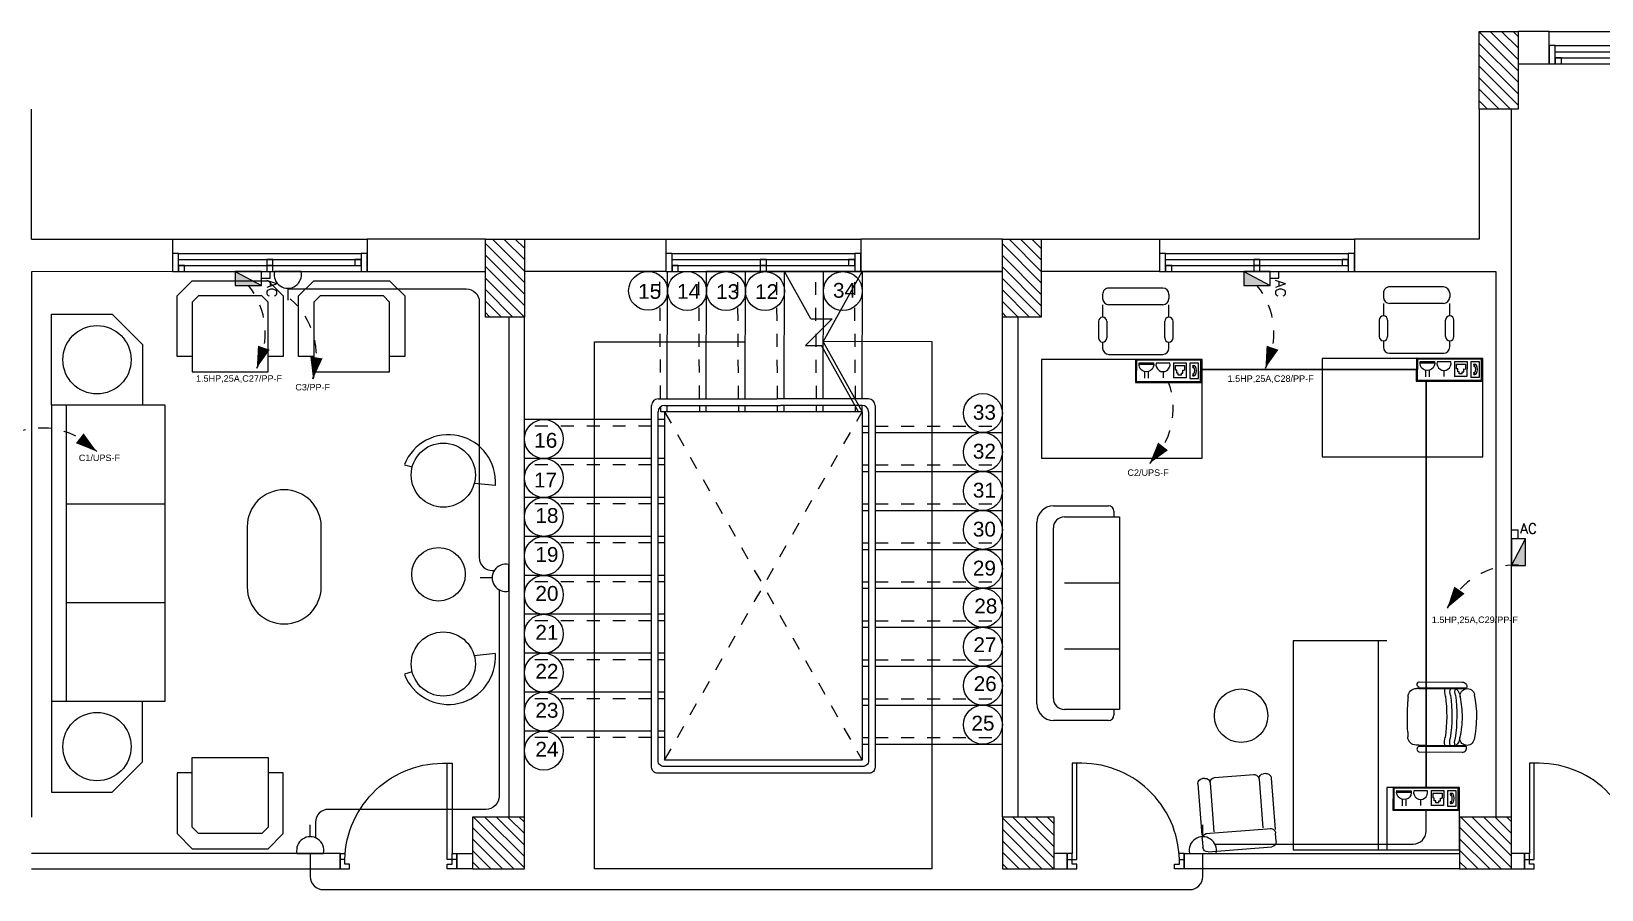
# Model space of a CAD drawing. Header units: metres. Extents: x -107 to 62, y 472 to 1032.
# Drawn here: x 26.54 to 38.63, y 488.78 to 495.39 of the extents above; entities that cross this region are included whole.
import ezdxf

# ---------------------------------------------------------------- set-up
doc = ezdxf.new("R2010")
doc.units = ezdxf.units.M
doc.header["$MEASUREMENT"] = 0
for name, pattern in [('A-1ST-STR$0$HIDDEN2', [0.1875, 0.125, -0.0625]), ('A-Typ-STR$0$HIDDEN2', [0.1875, 0.125, -0.0625]), ('ACAD_ISO02W100', [15, 12, -3]), ('DASHED', [0.75, 0.5, -0.25]), ('DASHED2', [0.375, 0.25, -0.125]), ('HIDDEN', [0.375, 0.25, -0.125])]:
    doc.linetypes.add(name, pattern=pattern)
doc.layers.get('0').update_dxf_attribs({"color": 8})
for name, color, linetype, lineweight in [('.', 7, 'Continuous', 9), ('Data & Telephone', 6, 'Continuous', 9), ('E-SOCKET', 2, 'Continuous', 25), ('E-TEXT-I', 4, 'Continuous', 30), ('Electrecalllll', 1, 'Continuous', 9), ('Legends', 3, 'Continuous', 9), ('lighting linea', 3, 'DASHED2', 0), ('power', 3, 'Continuous', 9)]:
    doc.layers.add(name, color=color, linetype=linetype, lineweight=lineweight)
for name, color, linetype in [('A-1st-FURN$0$A-FURN', 11, 'Continuous'), ('A-1st-FURN$0$ESYA', 11, 'Continuous'), ('A-1ST-STR$0$A-ANNO-SYMB', 111, 'Continuous'), ('A-1ST-STR$0$A-FLOR', 111, 'Continuous'), ('A-1ST-STR$0$A-FLOR-OVHD', 120, 'A-1ST-STR$0$HIDDEN2'), ('A-1ST-STR$0$A-FLOR-RISR', 242, 'A-1ST-STR$0$HIDDEN2'), ('A-1ST-STR$0$A-FLOR-STHR', 171, 'Continuous'), ('A-1st-WALL$0$A-DOOR', 151, 'Continuous'), ('A-1st-WALL$0$A-GLAZ', 121, 'Continuous'), ('A-1st-WALL$0$A-WALL', 254, 'Continuous'), ('A-1st-WALL$0$A-WALL-ELEV', 31, 'Continuous'), ('A-COL-FNL$0$A-COLS-CONC', 6, 'Continuous'), ('A-COL-FNL$0$A-HTCH', 80, 'Continuous'), ('A-Typ-STR$0$A-ANNO-SYMB', 111, 'Continuous'), ('A-Typ-STR$0$A-FLOR', 111, 'Continuous'), ('A-Typ-STR$0$A-FLOR-OVHD', 120, 'A-Typ-STR$0$HIDDEN2'), ('A-Typ-STR$0$A-FLOR-RISR', 242, 'A-Typ-STR$0$HIDDEN2'), ('A-Typ-STR$0$A-FLOR-STHR', 171, 'Continuous'), ('E-LEADER', 30, 'Continuous'), ('Layer1', 24, 'ACAD_ISO02W100'), ('Power W', 3, 'Continuous')]:
    doc.layers.add(name, color=color, linetype=linetype)
doc.styles.add('A-1ST-STR$0$Standard', font='arial.ttf')
doc.styles.add('A-Typ-STR$0$Standard', font='arial.ttf')
doc.styles.add('ROMANC', font='romanc.shx', dxfattribs={"height": 3})
doc.styles.get("Standard").update_dxf_attribs({"font": 'arial.ttf'})

# ---------------------------------------------------------------- blocks, each defined once
blk = doc.blocks.new('A-1st-WALL$0$DOO1')
at = {"layer": 'A-1st-WALL$0$A-DOOR'}
for q in [(-74, -74), (-34, -120)]:
    blk.add_line((-74, -120), q, dxfattribs=at)
blk.add_lwpolyline([(-37, -74), (-74, -74), (-74, 0), (0, 0), (0, -37), (-37, -37), (-37, -74, 0.418149), (752, -814)], format="xyb", dxfattribs=at)
blk.add_lwpolyline([(826, -74), (752, -74), (752, -814), (789, -814), (789, -120), (826, -120), (826, 0), (752, 0), (752, -37), (789, -37), (789, -120)], dxfattribs=at)
blk = doc.blocks.new('A-1st-WALL$0$Win 1600')
for p, q in [((-750, 150), (750, 150)), ((-750, 100), (750, 100)), ((-750, 50), (750, 50)), ((-750, 0), (750, 0))]:
    blk.add_line(p, q)
for points in [[(-800, 0), (-750, 0), (-750, 150), (-800, 150)], [(750, 0), (800, 0), (800, 150), (750, 150)], [(-750, 0), (-700, 0), (-700, 50), (-750, 50)], [(-25, 50), (25, 50), (25, 100), (-25, 100)], [(-25, 0), (25, 0), (25, 50), (-25, 50)], [(700, 50), (750, 50), (750, 100), (700, 100)]]:
    blk.add_lwpolyline(points, close=True)
blk = doc.blocks.new('A-1st-WALL')
at = {"layer": 'A-1st-WALL$0$A-WALL'}
for p, q in [((35476, 15116), (35236, 15116)), ((35476, 14866), (35476, 15116)), ((35236, 14866), (35476, 14866)), ((23791, 13516), (23791, 14516)), ((34936, 14516), (34936, 13516)), ((35186, 9066), (35186, 14516)), ((23791, 13516), (24876, 13516)), ((24876, 13516), (24876, 13266)), ((27286, 13516), (26376, 13516)), ((26376, 13516), (26376, 13266)), ((27586, 13516), (28676, 13516)), ((28676, 13516), (28676, 13266)), ((31266, 13516), (30176, 13516)), ((30176, 13516), (30176, 13266)), ((31566, 13516), (32476, 13516)), ((32476, 13516), (32476, 13266)), ((33976, 13516), (33976, 13266)), ((34936, 13516), (33976, 13516)), ((24876, 13266), (23791, 13264)), ((23791, 13264), (23791, 9066)), ((26376, 13266), (27286, 13266)), ((28676, 13266), (27586, 13266)), ((30176, 13266), (31266, 13266)), ((32476, 13266), (31566, 13266)), ((33976, 13266), (35066, 13266)), ((35066, 13266), (35066, 9066)), ((27466, 12916), (27466, 9066)), ((27586, 9066), (27586, 12916)), ((31266, 9066), (31266, 12916)), ((31386, 12916), (31386, 9066)), ((26167, 8786), (23791, 8786)), ((26167, 8666), (26167, 8786)), ((27067, 8666), (27067, 8786)), ((27067, 8786), (27186, 8786)), ((31766, 8786), (31666, 8786)), ((31766, 8666), (31766, 8786)), ((32666, 8786), (34786, 8786)), ((32666, 8666), (32666, 8786)), ((35286, 8786), (35186, 8786)), ((35286, 8666), (35286, 8786)), ((23791, 8666), (26167, 8666)), ((27186, 8666), (27067, 8666)), ((31666, 8666), (31766, 8666)), ((34786, 8666), (32666, 8666)), ((35186, 8666), (35286, 8666))]:
    blk.add_line(p, q, dxfattribs=at)
at = {"layer": 'A-1st-WALL$0$A-WALL-ELEV'}
for p, q in [((35476, 15116), (36976, 15116)), ((24876, 13516), (26376, 13516)), ((28676, 13516), (30176, 13516)), ((32476, 13516), (33976, 13516))]:
    blk.add_line(p, q, dxfattribs=at)
at = {"layer": 'A-1st-WALL$0$A-DOOR', "xscale": -1, "rotation": 180}
blk.add_blockref('A-1st-WALL$0$DOO1', (26241, 8666), dxfattribs=at)
at = {"layer": 'A-1st-WALL$0$A-DOOR', "rotation": 179.9999999921326}
for p in [(32592, 8666), (36112, 8666)]:
    blk.add_blockref('A-1st-WALL$0$DOO1', p, dxfattribs=at)
at = {"layer": 'A-1st-WALL$0$A-GLAZ', "xscale": 0.9374999999999997, "yscale": 0.9374999999999997, "zscale": 0.9374999999999997}
for p in [(36226, 14866), (25626, 13266), (29426, 13266), (33226, 13266)]:
    blk.add_blockref('A-1st-WALL$0$Win 1600', p, dxfattribs=at)
blk = doc.blocks.new('A-Typ-STR')
at = {"layer": 'A-Typ-STR$0$A-ANNO-SYMB'}
for centre in [(28539, 13118), (28839, 13117), (29139, 13116), (29439, 13116), (30038, 13116), (31116, 12177), (27736, 11977), (31116, 11877), (27736, 11677), (31116, 11577), (27736, 11377), (31116, 11277), (27736, 11077), (31116, 10977), (27736, 10777), (31116, 10677), (27736, 10477), (31116, 10377), (27736, 10177), (31116, 10077), (27736, 9877), (31116, 9777), (27736, 9577)]:
    blk.add_circle(centre, 150, dxfattribs=at)
at = {"layer": 'A-Typ-STR$0$A-FLOR'}
for p, q in [((28686, 12288), (28689, 13268)), ((28986, 12288), (28989, 13268)), ((31266, 13266), (28986, 13266)), ((29286, 12286), (29289, 13266)), ((29586, 12286), (29589, 13266)), ((29791, 12903), (29589, 13266)), ((29886, 12726), (30186, 13266)), ((29886, 12286), (29889, 13266)), ((30186, 12286), (30189, 13266)), ((31266, 9577), (31266, 13266)), ((29955, 12903), (29750, 12697)), ((29791, 12903), (29955, 12903)), ((28126, 8666), (28126, 12726)), ((28126, 12726), (29286, 12726)), ((29750, 12697), (29874, 12697)), ((30158, 12186), (29874, 12697)), ((30726, 12726), (29887, 12729)), ((29887, 12726), (30186, 12186)), ((30726, 8666), (30726, 12726)), ((28686, 12188), (28686, 12238)), ((28986, 12188), (28986, 12238)), ((29286, 12186), (29286, 12236)), ((29586, 12186), (29586, 12236)), ((29886, 12186), (29886, 12236)), ((30186, 12186), (30186, 12236)), ((28566, 12127), (27586, 12127)), ((28666, 12127), (28616, 12127)), ((30186, 12186), (28666, 12186)), ((28666, 12186), (28666, 9504)), ((30186, 12186), (30186, 9504)), ((30186, 12027), (30236, 12027)), ((30286, 12027), (31266, 12027)), ((28566, 11827), (27586, 11827)), ((28666, 11827), (28616, 11827)), ((30186, 11727), (30236, 11727)), ((30286, 11727), (31266, 11727)), ((28566, 11527), (27586, 11527)), ((28666, 11527), (28616, 11527)), ((30186, 11427), (30236, 11427)), ((30286, 11427), (31266, 11427)), ((28566, 11227), (27586, 11227)), ((28666, 11227), (28616, 11227)), ((30186, 11127), (30236, 11127)), ((30286, 11127), (31266, 11127)), ((28566, 10927), (27586, 10927)), ((28666, 10927), (28616, 10927)), ((30186, 10827), (30236, 10827)), ((30286, 10827), (31266, 10827)), ((28566, 10627), (27586, 10627)), ((28666, 10627), (28616, 10627)), ((30186, 10527), (30236, 10527)), ((30286, 10527), (31266, 10527)), ((28566, 10327), (27586, 10327)), ((28666, 10327), (28616, 10327)), ((30186, 10227), (30236, 10227)), ((30286, 10227), (31266, 10227)), ((28566, 10027), (27586, 10027)), ((28666, 10027), (28616, 10027)), ((30186, 9927), (30236, 9927)), ((30286, 9927), (31266, 9927)), ((28566, 9727), (27586, 9727)), ((28666, 9727), (28616, 9727)), ((28666, 9754), (28666, 9677)), ((30186, 9754), (30186, 9627)), ((30186, 9627), (30236, 9627)), ((30286, 9627), (31266, 9627)), ((30186, 9504), (28666, 9504)), ((30726, 8666), (28126, 8666))]:
    blk.add_line(p, q, dxfattribs=at)
at = {"layer": 'A-Typ-STR$0$A-FLOR-OVHD'}
for p, q in [((28666, 9504), (30186, 12186)), ((28666, 12186), (30186, 9504))]:
    blk.add_line(p, q, dxfattribs=at)
at = {"layer": 'A-Typ-STR$0$A-FLOR-RISR'}
for p, q in [((28635, 12288), (28629, 13264)), ((28935, 12288), (28929, 13264)), ((29235, 12286), (29229, 13262)), ((29535, 12286), (29529, 13262)), ((29835, 12286), (29829, 13262)), ((30135, 12286), (30129, 13262)), ((28636, 12186), (28636, 12226)), ((28936, 12188), (28936, 12238)), ((29236, 12186), (29236, 12236)), ((29536, 12186), (29536, 12236)), ((29836, 12186), (29836, 12236)), ((30136, 12186), (30136, 12236)), ((28666, 12186), (28636, 12186)), ((28566, 12077), (27586, 12077)), ((28666, 12077), (28616, 12077)), ((30186, 12077), (30236, 12077)), ((30286, 12077), (31266, 12077)), ((28566, 11777), (27586, 11777)), ((28666, 11777), (28616, 11777)), ((30186, 11777), (30236, 11777)), ((30286, 11777), (31266, 11777)), ((28566, 11477), (27586, 11477)), ((28666, 11477), (28616, 11477)), ((30186, 11477), (30236, 11477)), ((30286, 11477), (31266, 11477)), ((28566, 11177), (27586, 11177)), ((28666, 11177), (28616, 11177)), ((30186, 11177), (30236, 11177)), ((30286, 11177), (31266, 11177)), ((28566, 10877), (27586, 10877)), ((28666, 10877), (28616, 10877)), ((30186, 10877), (30236, 10877)), ((30286, 10877), (31266, 10877)), ((28566, 10577), (27586, 10577)), ((28666, 10577), (28616, 10577)), ((30186, 10577), (30236, 10577)), ((30286, 10577), (31266, 10577)), ((28566, 10277), (27586, 10277)), ((28666, 10277), (28616, 10277)), ((30186, 10277), (30236, 10277)), ((30286, 10277), (31266, 10277)), ((28566, 9977), (27586, 9977)), ((28666, 9977), (28616, 9977)), ((30186, 9977), (30236, 9977)), ((30286, 9977), (31266, 9977)), ((28566, 9677), (27586, 9677)), ((28666, 9677), (28616, 9677)), ((30186, 9677), (30236, 9677)), ((30286, 9677), (31266, 9677))]:
    blk.add_line(p, q, dxfattribs=at)
at = {"layer": 'A-Typ-STR$0$A-FLOR-STHR'}
for p, q in [((28616, 12286), (29530, 12286)), ((28666, 12236), (29558, 12236)), ((30236, 12286), (29530, 12286)), ((30186, 12236), (29558, 12236))]:
    blk.add_line(p, q, dxfattribs=at)
for points in [[(30286, 12236), (30286, 9449, -0.414214), (30241, 9404), (28611, 9404, -0.414214), (28566, 9449), (28566, 12236)], [(30236, 12186), (30236, 9499, -0.414214), (30191, 9454), (28661, 9454, -0.414214), (28616, 9499), (28616, 12186)]]:
    blk.add_lwpolyline(points, format="xyb", dxfattribs=at)
for centre, start, end in [((28616, 12236), 90, 180), ((28666, 12186), 90, 180), ((30186, 12186), 0, 90), ((30236, 12236), 0, 90)]:
    blk.add_arc(centre, 50, start, end, dxfattribs=at)
at = {"layer": 'A-Typ-STR$0$A-FLOR-STHR', "char_height": 114.3, "attachment_point": 1, "style": 'A-Typ-STR$0$Standard'}
for s, width, insert in [('34', 73292.73, (29962, 13179)), ('15', 228.94, (28462, 13171)), ('14', 228.94, (28762, 13171)), ('13', 228.94, (29062, 13169)), ('12', 228.94, (29362, 13169)), ('33', 73292.73, (31039, 12240)), ('16', 73292.73, (27662, 12024)), ('32', 73292.73, (31039, 11940)), ('17', 73292.73, (27660, 11718)), ('31', 73292.73, (31039, 11640)), ('18', 73292.73, (27671, 11445)), ('30', 73292.73, (31039, 11340)), ('19', 73292.73, (27671, 11145)), ('29', 73292.73, (31039, 11040)), ('20', 73292.73, (27671, 10845)), ('28', 73292.73, (31050, 10748)), ('21', 73292.73, (27671, 10545)), ('27', 73292.73, (31043, 10450)), ('22', 73292.73, (27671, 10245)), ('26', 73292.73, (31045, 10150)), ('23', 73292.73, (27671, 9945)), ('25', 73292.73, (31028, 9846)), ('24', 73292.73, (27671, 9645))]:
    blk.add_mtext_dynamic_manual_height_columns(s, width=width, gutter_width=572, heights=[0], dxfattribs=dict(at, insert=insert))
blk = doc.blocks.new('A-1st-FURN$0$CH7')
for p, q in [((-261, 101), (-263, 522)), ((-252, 169), (-254, 516)), ((250, 171), (248, 518)), ((259, 103), (257, 523)), ((-251, 101), (-252, 168)), ((250, 102), (249, 170)), ((-251, 101), (-251, 78)), ((-136, 4), (-177, 4)), ((136, 6), (169, 6)), ((176, 6), (169, 6)), ((250, 103), (250, 80))]:
    blk.add_line(p, q)
for points in [[(-261, 101, -0.644661), (-311, 101), (-313, 484, -0.527133), (-263, 522)], [(259, 103, 0.644661), (309, 103), (307, 486, 0.527133), (257, 523)]]:
    blk.add_lwpolyline(points, format="xyb")
at = {"linetype": 'Continuous'}
for centre, radius, start, end in [((-190, 527), 63.6, 100.2071, 280.0605), ((2, -350), 961, 78.3982, 102.2184), ((185, 530), 63.6, 260.5561, 80.4095), ((-174, 363), 102, 93.1318, 140.9947), ((24, -564), 1049, 91.465, 101.1797), ((-18, -565), 1049, 79.4369, 89.1516), ((170, 365), 102, 40.0354, 87.4848), ((-10, 1915), 1915, 266.2317, 274.3849)]:
    blk.add_arc(centre, radius, start, end, dxfattribs=at)
for centre, radius, start, end in [((-222, 530), 112, 253.6429, 284.4332), ((7, -929), 1366, 82.2773, 98.3393), ((220, 533), 112, 254.7531, 284.4332), ((-221, 487), 112, 253.6429, 284.4332), ((-221, 487), 158, 258.6001, 284.4332), ((7, -972), 1366, 82.2773, 98.3393), ((7, -972), 1320, 82.2773, 98.3393), ((220, 489), 158, 254.7531, 280.4859), ((220, 489), 112, 254.7531, 284.4332), ((-276, 112), 27.5, 24.3355, 26.5711), ((-177, 78), 74.1, 180.3083, 270.3083), ((176, 80), 74.1, 270.3083, 0.3083)]:
    blk.add_arc(centre, radius, start, end)
blk = doc.blocks.new('A-1st-FURN$0$KOL6060')
for p, q in [((-260, 0), (260, 0)), ((-300, -110), (-300, -40)), ((300, -40), (300, -110)), ((-300, -560), (-300, -140)), ((-270, -150), (270, -150)), ((-200, -560), (-200, -160)), ((200, -560), (200, -160)), ((300, -560), (300, -140)), ((-240, -600), (-260, -600)), ((-160, -600), (160, -600)), ((260, -600), (240, -600))]:
    blk.add_line(p, q)
for centre, start, end in [((-260, -40), 90, 180), ((260, -40), 0, 90), ((-260, -110), 180, 270), ((260, -110), 270, 0), ((-260, -560), 180, 270), ((-240, -560), 270, 360), ((-160, -560), 180, 270), ((160, -560), 270, 0), ((240, -560), 180, 270), ((260, -560), 270, 0)]:
    blk.add_arc(centre, 40, start, end)
blk = doc.blocks.new('A-1st-FURN$0$KOLTUKT')
at = {"layer": 'A-1st-FURN$0$ESYA'}
for p, q in [((-0.725, 0.4), (-0.675, 0.4)), ((-0.45, 0.4), (-0.6, 0.4)), ((-0.2, 0.45), (-0.4, 0.45)), ((-0.075, 0.4), (-0.15, 0.4)), ((-0.8, 0.325), (-0.8, -0.325)), ((-0.6, 0.325), (-0.6, -0.325)), ((-0.2, 0.35), (-0.4, 0.35)), ((0, -0.325), (0, 0.325)), ((-0.4, -0.35), (-0.2, -0.35)), ((-0.725, -0.4), (-0.675, -0.4)), ((-0.6, -0.4), (-0.45, -0.4)), ((-0.4, -0.45), (-0.2, -0.45)), ((-0.15, -0.4), (-0.075, -0.4))]:
    blk.add_line(p, q, dxfattribs=at)
for centre, radius, start, end in [((-0.725, 0.325), 0.075, 90, 180), ((-0.675, 0.325), 0.075, 0, 90), ((-0.4, 0.4), 0.05, 90, 270), ((-0.2, 0.4), 0.05, 270, 90), ((-0.075, 0.325), 0.075, 0, 90), ((-0.725, -0.325), 0.075, 180, 270), ((-0.675, -0.325), 0.075, 270, 0), ((-0.4, -0.4), 0.05, 90, 270), ((-0.2, -0.4), 0.05, 270, 90), ((-0.075, -0.325), 0.075, 270, 0)]:
    blk.add_arc(centre, radius, start, end, dxfattribs=at)
blk = doc.blocks.new('A-1st-FURN$0$sofa 3000')
at = {"layer": 'A-1st-FURN$0$A-FURN', "linetype": 'Continuous'}
for p, q in [((31659, 11462), (32083, 11462)), ((31744, 11377), (32167, 11377)), ((32125, 11420), (32125, 11377)), ((32167, 11377), (32167, 9894)), ((31532, 9937), (31532, 11335)), ((31659, 9979), (31659, 11293)), ((31744, 10869), (32167, 10869)), ((31744, 10360), (32167, 10360)), ((32083, 9810), (31659, 9810)), ((32167, 9894), (31744, 9894)), ((32125, 9894), (32125, 9852)), ((32167, 9894), (32125, 9894))]:
    blk.add_line(p, q, dxfattribs=at)
for centre, radius, start, end in [((31659, 11335), 127, 90, 180), ((31744, 11293), 84.7, 90, 180), ((32083, 11420), 42.4, 0, 90), ((31659, 9937), 127, 180, 270), ((31744, 9979), 84.7, 180, 270), ((32083, 9852), 42.4, 270, 0)]:
    blk.add_arc(centre, radius, start, end, dxfattribs=at)
blk = doc.blocks.new('A-1st-FURN')
at = {"layer": 'A-1st-FURN$0$A-FURN', "linetype": 'Continuous'}
for p, q in [((23945, 12938), (24413, 12938)), ((23945, 12237), (23945, 12938)), ((24413, 12938), (24646, 12704)), ((24646, 12704), (24646, 12237)), ((24821, 12237), (23945, 12237)), ((23945, 12237), (23945, 9958)), ((24062, 9958), (24062, 12237)), ((24821, 9958), (24821, 12237)), ((24062, 11477), (24821, 11477)), ((25452, 11301), (25452, 10838)), ((26022, 10838), (26022, 11301)), ((24062, 10718), (24821, 10718)), ((23945, 9958), (23945, 9257)), ((23945, 9958), (24821, 9958)), ((24646, 9491), (24646, 9958)), ((24413, 9257), (24646, 9491)), ((23945, 9257), (24413, 9257))]:
    blk.add_line(p, q, dxfattribs=at)
at = {"layer": 'A-1st-FURN$0$A-FURN'}
for p, q in [((26663, 11779), (26723, 11763)), ((27363, 11619), (27200, 11635)), ((34227, 10422), (33506, 10422)), ((33506, 10422), (33506, 8814)), ((34162, 8814), (34162, 10422)), ((27363, 10324), (27200, 10308)), ((26723, 10183), (26663, 10167)), ((34227, 9294), (34227, 8814)), ((34786, 9294), (34227, 9294)), ((34786, 8814), (34786, 9294)), ((33506, 8814), (34227, 8814)), ((34227, 8814), (34786, 8814))]:
    blk.add_line(p, q, dxfattribs=at)
for points in [[(25028, 12612), (24912, 12612), (24912, 13079), (25028, 13196), (25613, 13196), (25730, 13079), (25730, 12612), (25613, 12612), (25613, 13031), (25564, 13079), (25077, 13079), (25028, 13031), (25028, 12495), (25613, 12495), (25613, 13031)], [(25965, 12612), (25848, 12612), (25848, 13079), (25965, 13196), (26549, 13196), (26666, 13079), (26666, 12612), (26549, 12612), (26549, 13031), (26501, 13079), (26013, 13079), (25965, 13031), (25965, 12495), (26549, 12495), (26549, 13031)], [(25028, 9406), (24912, 9406), (24912, 8939), (25028, 8822), (25613, 8822), (25730, 8939), (25730, 9406), (25613, 9406), (25613, 8987), (25564, 8939), (25077, 8939), (25028, 8987), (25028, 9523), (25613, 9523), (25613, 8987)]]:
    blk.add_lwpolyline(points, dxfattribs=at)
for points in [[(31567, 12588), (31567, 11830), (32803, 11830), (32803, 12588)], [(33729, 12598), (33729, 11840), (34966, 11840), (34966, 12598)]]:
    blk.add_lwpolyline(points, close=True, dxfattribs=at)
at = {"layer": 'A-1st-FURN$0$A-FURN', "linetype": 'Continuous'}
for centre in [(24296, 12587), (24296, 9608)]:
    blk.add_circle(centre, 263, dxfattribs=at)
at = {"layer": 'A-1st-FURN$0$A-FURN'}
for centre, radius in [((26962, 11699), 247), ((26925, 10935), 206), ((26962, 10244), 247), ((33104, 9846), 206)]:
    blk.add_circle(centre, radius, dxfattribs=at)
for centre, start, end in [((27001, 11647), 355.6879, 158.5678), ((27001, 10296), 201.4322, 4.3121)]:
    blk.add_arc(centre, 363, start, end, dxfattribs=at)
at = {"layer": 'A-1st-FURN$0$A-FURN', "linetype": 'Continuous'}
for centre, start, end in [((25737, 11301), 0, 180), ((25737, 10838), 180, 0)]:
    blk.add_arc(centre, 285, start, end, dxfattribs=at)
at = {"layer": 'A-1st-FURN$0$A-FURN'}
for name, p, xscale, yscale, zscale, rotation in [('A-1st-FURN$0$KOLTUKT', (32293, 12628), 638.1395131122569, 638.1395131122569, 638.1395131122569, 270), ('A-1st-FURN$0$KOLTUKT', (34455, 12638), 638.1395131122569, 638.1395131122569, 638.1395131122569, 270), ('A-1st-FURN$0$CH7', (34384, 9838), -0.8706374316384992, 0.8706374316384992, 0.8706374316384989, 270), ('A-1st-FURN$0$KOL6060', (33095, 8817), -0.9437125239918377, 0.9437125239918377, 0.9437125239918356, 184.4780094010024)]:
    blk.add_blockref(name, p, dxfattribs=dict(at, xscale=xscale, yscale=yscale, zscale=zscale, rotation=rotation))
blk.add_blockref('A-1st-FURN$0$sofa 3000', (0, 0), dxfattribs=at)
blk = doc.blocks.new('A-COL-FNL')
at = {"layer": 'A-COL-FNL$0$A-HTCH'}
h = blk.add_hatch(dxfattribs=at)
h.set_pattern_fill('ANSI31', color=256, scale=500, angle=90)
h.paths.add_polyline_path([(34936, 15116), (35236, 15116), (35236, 14516), (34936, 14516)])
h = blk.add_hatch(dxfattribs=at)
h.set_pattern_fill('ANSI31', color=256, scale=500, angle=90)
h.paths.add_polyline_path([(27286, 13516), (27586, 13516), (27586, 12916), (27286, 12916)])
h = blk.add_hatch(dxfattribs=at)
h.set_pattern_fill('ANSI31', color=256, scale=500, angle=90)
h.paths.add_polyline_path([(31266, 13516), (31566, 13516), (31566, 12916), (31266, 12916)])
h = blk.add_hatch(dxfattribs=at)
h.set_pattern_fill('ANSI31', color=256, scale=500, angle=90)
h.paths.add_polyline_path([(27586, 8666), (27586, 9066), (27186, 9066), (27186, 8666)])
h = blk.add_hatch(dxfattribs=at)
h.set_pattern_fill('ANSI31', color=256, scale=500, angle=90)
h.paths.add_polyline_path([(31666, 8666), (31666, 9066), (31266, 9066), (31266, 8666)])
h = blk.add_hatch(dxfattribs=at)
h.set_pattern_fill('ANSI31', color=256, scale=500, angle=90)
h.paths.add_polyline_path([(35186, 8666), (35186, 9066), (34786, 9066), (34786, 8666)])
at = {"layer": 'A-COL-FNL$0$A-COLS-CONC'}
for points in [[(34936, 15116), (35236, 15116), (35236, 14516), (34936, 14516)], [(27286, 13516), (27586, 13516), (27586, 12916), (27286, 12916)], [(31266, 13516), (31566, 13516), (31566, 12916), (31266, 12916)], [(27586, 8666), (27586, 9066), (27186, 9066), (27186, 8666)], [(31666, 8666), (31666, 9066), (31266, 9066), (31266, 8666)], [(35186, 8666), (35186, 9066), (34786, 9066), (34786, 8666)]]:
    blk.add_lwpolyline(points, close=True, dxfattribs=at)
blk = doc.blocks.new('A-1ST-STR')
at = {"layer": 'A-1ST-STR$0$A-ANNO-SYMB'}
for centre in [(28539, 13118), (28839, 13117), (29139, 13116), (29439, 13116), (30038, 13116), (31116, 12177), (27736, 11977), (31116, 11877), (27736, 11677), (31116, 11577), (27736, 11377), (31116, 11277), (27736, 11077), (31116, 10977), (27736, 10777), (31116, 10677), (27736, 10477), (31116, 10377), (27736, 10177), (31116, 10077), (27736, 9877), (31116, 9777), (27736, 9577)]:
    blk.add_circle(centre, 150, dxfattribs=at)
at = {"layer": 'A-1ST-STR$0$A-FLOR'}
for p, q in [((28686, 12288), (28689, 13268)), ((28986, 12288), (28989, 13268)), ((31266, 13266), (28986, 13266)), ((29286, 12286), (29289, 13266)), ((29586, 12286), (29589, 13266)), ((29791, 12903), (29589, 13266)), ((29886, 12726), (30186, 13266)), ((29886, 12286), (29889, 13266)), ((30186, 12286), (30189, 13266)), ((31266, 9577), (31266, 13266)), ((29955, 12903), (29750, 12697)), ((29791, 12903), (29955, 12903)), ((28126, 8666), (28126, 12726)), ((28126, 12726), (29286, 12726)), ((29750, 12697), (29874, 12697)), ((30158, 12186), (29874, 12697)), ((30726, 12726), (29887, 12729)), ((29887, 12726), (30186, 12186)), ((30726, 8666), (30726, 12726)), ((28686, 12188), (28686, 12238)), ((28986, 12188), (28986, 12238)), ((29286, 12186), (29286, 12236)), ((29586, 12186), (29586, 12236)), ((29886, 12186), (29886, 12236)), ((30186, 12186), (30186, 12236)), ((28566, 12127), (27586, 12127)), ((28666, 12127), (28616, 12127)), ((30186, 12186), (28666, 12186)), ((28666, 12186), (28666, 9504)), ((30186, 12186), (30186, 9504)), ((30186, 12027), (30236, 12027)), ((30286, 12027), (31266, 12027)), ((28566, 11827), (27586, 11827)), ((28666, 11827), (28616, 11827)), ((30186, 11727), (30236, 11727)), ((30286, 11727), (31266, 11727)), ((28566, 11527), (27586, 11527)), ((28666, 11527), (28616, 11527)), ((30186, 11427), (30236, 11427)), ((30286, 11427), (31266, 11427)), ((28566, 11227), (27586, 11227)), ((28666, 11227), (28616, 11227)), ((30186, 11127), (30236, 11127)), ((30286, 11127), (31266, 11127)), ((28566, 10927), (27586, 10927)), ((28666, 10927), (28616, 10927)), ((30186, 10827), (30236, 10827)), ((30286, 10827), (31266, 10827)), ((28566, 10627), (27586, 10627)), ((28666, 10627), (28616, 10627)), ((30186, 10527), (30236, 10527)), ((30286, 10527), (31266, 10527)), ((28566, 10327), (27586, 10327)), ((28666, 10327), (28616, 10327)), ((30186, 10227), (30236, 10227)), ((30286, 10227), (31266, 10227)), ((28566, 10027), (27586, 10027)), ((28666, 10027), (28616, 10027)), ((30186, 9927), (30236, 9927)), ((30286, 9927), (31266, 9927)), ((28566, 9727), (27586, 9727)), ((28666, 9727), (28616, 9727)), ((28666, 9754), (28666, 9677)), ((30186, 9754), (30186, 9627)), ((30186, 9627), (30236, 9627)), ((30286, 9627), (31266, 9627)), ((30186, 9504), (28666, 9504)), ((30726, 8666), (28126, 8666))]:
    blk.add_line(p, q, dxfattribs=at)
at = {"layer": 'A-1ST-STR$0$A-FLOR-OVHD'}
for p, q in [((28666, 9504), (30186, 12186)), ((28666, 12186), (30186, 9504))]:
    blk.add_line(p, q, dxfattribs=at)
at = {"layer": 'A-1ST-STR$0$A-FLOR-RISR'}
for p, q in [((28635, 12288), (28629, 13264)), ((28935, 12288), (28929, 13264)), ((29235, 12286), (29229, 13262)), ((29535, 12286), (29529, 13262)), ((29835, 12286), (29829, 13262)), ((30135, 12286), (30129, 13262)), ((28636, 12186), (28636, 12226)), ((28936, 12188), (28936, 12238)), ((29236, 12186), (29236, 12236)), ((29536, 12186), (29536, 12236)), ((29836, 12186), (29836, 12236)), ((30136, 12186), (30136, 12236)), ((28666, 12186), (28636, 12186)), ((28566, 12077), (27586, 12077)), ((28666, 12077), (28616, 12077)), ((30186, 12077), (30236, 12077)), ((30286, 12077), (31266, 12077)), ((28566, 11777), (27586, 11777)), ((28666, 11777), (28616, 11777)), ((30186, 11777), (30236, 11777)), ((30286, 11777), (31266, 11777)), ((28566, 11477), (27586, 11477)), ((28666, 11477), (28616, 11477)), ((30186, 11477), (30236, 11477)), ((30286, 11477), (31266, 11477)), ((28566, 11177), (27586, 11177)), ((28666, 11177), (28616, 11177)), ((30186, 11177), (30236, 11177)), ((30286, 11177), (31266, 11177)), ((28566, 10877), (27586, 10877)), ((28666, 10877), (28616, 10877)), ((30186, 10877), (30236, 10877)), ((30286, 10877), (31266, 10877)), ((28566, 10577), (27586, 10577)), ((28666, 10577), (28616, 10577)), ((30186, 10577), (30236, 10577)), ((30286, 10577), (31266, 10577)), ((28566, 10277), (27586, 10277)), ((28666, 10277), (28616, 10277)), ((30186, 10277), (30236, 10277)), ((30286, 10277), (31266, 10277)), ((28566, 9977), (27586, 9977)), ((28666, 9977), (28616, 9977)), ((30186, 9977), (30236, 9977)), ((30286, 9977), (31266, 9977)), ((28566, 9677), (27586, 9677)), ((28666, 9677), (28616, 9677)), ((30186, 9677), (30236, 9677)), ((30286, 9677), (31266, 9677))]:
    blk.add_line(p, q, dxfattribs=at)
at = {"layer": 'A-1ST-STR$0$A-FLOR-STHR'}
for p, q in [((28616, 12286), (29530, 12286)), ((28666, 12236), (29558, 12236)), ((30236, 12286), (29530, 12286)), ((30186, 12236), (29558, 12236))]:
    blk.add_line(p, q, dxfattribs=at)
for points in [[(30286, 12236), (30286, 9449, -0.414214), (30241, 9404), (28611, 9404, -0.414214), (28566, 9449), (28566, 12236)], [(30236, 12186), (30236, 9499, -0.414214), (30191, 9454), (28661, 9454, -0.414214), (28616, 9499), (28616, 12186)]]:
    blk.add_lwpolyline(points, format="xyb", dxfattribs=at)
for centre, start, end in [((28616, 12236), 90, 180), ((28666, 12186), 90, 180), ((30186, 12186), 0, 90), ((30236, 12236), 0, 90)]:
    blk.add_arc(centre, 50, start, end, dxfattribs=at)
at = {"layer": 'A-1ST-STR$0$A-FLOR-STHR', "char_height": 114.3, "attachment_point": 1, "style": 'A-1ST-STR$0$Standard'}
for s, width, insert in [('34', 73292.73, (29962, 13179)), ('15', 228.94, (28462, 13171)), ('14', 228.94, (28762, 13171)), ('13', 228.94, (29062, 13169)), ('12', 228.94, (29362, 13169)), ('33', 73292.73, (31039, 12240)), ('16', 73292.73, (27662, 12024)), ('32', 73292.73, (31039, 11940)), ('17', 73292.73, (27660, 11718)), ('31', 73292.73, (31039, 11640)), ('18', 73292.73, (27671, 11445)), ('30', 73292.73, (31039, 11340)), ('19', 73292.73, (27671, 11145)), ('29', 73292.73, (31039, 11040)), ('20', 73292.73, (27671, 10845)), ('28', 73292.73, (31050, 10748)), ('21', 73292.73, (27671, 10545)), ('27', 73292.73, (31043, 10450)), ('22', 73292.73, (27671, 10245)), ('26', 73292.73, (31045, 10150)), ('23', 73292.73, (27671, 9945)), ('25', 73292.73, (31028, 9846)), ('24', 73292.73, (27671, 9645))]:
    blk.add_mtext_dynamic_manual_height_columns(s, width=width, gutter_width=572, heights=[0], dxfattribs=dict(at, insert=insert))
blk = doc.blocks.new('Network')
at = {"layer": 'Data & Telephone', "color": 6}
for p, q in [((1361.996, 129.2824), (1361.939, 129.2824)), ((1361.939, 129.2146), (1361.939, 129.2824)), ((1361.9533, 129.2484), (1361.9462, 129.2484)), ((1361.9462, 129.2268), (1361.9462, 129.2484)), ((1361.9605, 129.2615), (1361.9533, 129.2615)), ((1361.9533, 129.2615), (1361.9533, 129.2484)), ((1361.9745, 129.2703), (1361.9605, 129.2703)), ((1361.9605, 129.2703), (1361.9605, 129.2615)), ((1361.9745, 129.2703), (1361.9745, 129.2615)), ((1361.9745, 129.2615), (1361.9817, 129.2615)), ((1361.9817, 129.2615), (1361.9817, 129.2484)), ((1361.9817, 129.2484), (1361.9888, 129.2484)), ((1361.9888, 129.2268), (1361.9888, 129.2484)), ((1361.996, 129.2146), (1361.996, 129.2824)), ((1361.939, 129.2146), (1361.996, 129.2146)), ((1361.9462, 129.2268), (1361.9888, 129.2268))]:
    blk.add_line(p, q, dxfattribs=at)
blk = doc.blocks.new('DUPLEX SOCKET')
at = {"layer": 'power', "color": 2}
for p, q in [((0, 198), (0, -198)), ((240, 49), (417, 49)), ((240, -49), (417, -49))]:
    blk.add_line(p, q, dxfattribs=at)
blk.add_arc((44, 0), 202, 257.429, 102.5754, dxfattribs=at)
blk = doc.blocks.new('Telephone')
at = {"layer": 'Electrecalllll'}
for points in [[(1356.067, 130.372), (1356.064, 130.372), (1356.064, 130.337), (1356.067, 130.337)], [(1356.067, 130.23), (1356.064, 130.23), (1356.064, 130.195), (1356.067, 130.195)]]:
    blk.add_hatch(color=4, dxfattribs=at).paths.add_polyline_path(points)
at = {"layer": 'Electrecalllll', "color": 4}
for p, q in [((1356.082, 130.372), (1356.064, 130.372)), ((1356.064, 130.372), (1356.064, 130.337)), ((1356.082, 130.337), (1356.064, 130.337)), ((1356.082, 130.23), (1356.064, 130.23)), ((1356.064, 130.23), (1356.064, 130.195)), ((1356.082, 130.195), (1356.064, 130.195)), ((1356.067, 130.372), (1356.067, 130.337)), ((1356.067, 130.23), (1356.067, 130.195))]:
    blk.add_line(p, q, dxfattribs=at)
blk.add_lwpolyline([(1356.132, 130.415), (1355.984, 130.415), (1355.984, 130.156), (1356.132, 130.156)], close=True, dxfattribs=at)
for centre, radius, start, end in [((1356.188, 130.283), 0.167, 154.325, 204.7884), ((1356.09, 130.264), 0.0741, 223.9483, 249.7273), ((1356.086, 130.31), 0.0665, 109.3444, 136.9236), ((1356.16, 130.284), 0.11, 150.725, 209.275), ((1356.051, 130.355), 0.0353, 330.3482, 29.6518), ((1356.051, 130.212), 0.0353, 330.3482, 29.6518)]:
    blk.add_arc(centre, radius, start, end, dxfattribs=at)
blk = doc.blocks.new('h socket')
at = {"layer": 'E-SOCKET'}
for p, q in [((0, 0.144), (0, 0.248)), ((-0.115, 0), (0.115, 0))]:
    blk.add_line(p, q, dxfattribs=at)
blk.add_arc((0, 0.026), 0.118, 347.4312, 192.5776, dxfattribs=at)
blk = doc.blocks.new('H s')
at = {"xscale": 1.050492552334089, "yscale": 1.050492552334089, "zscale": 1.050492552334089}
blk.add_blockref('h socket', (0, 0), dxfattribs=at)
blk = doc.blocks.new('Floor Box 2')
at = {"layer": '.', "linetype": 'DASHED', "lineweight": 0, "ltscale": 0.4}
h = blk.add_hatch(color=2, dxfattribs=at)
h.dxf.hatch_style = 1
h.paths.add_polyline_path([(0.029, -0.027, 0.054926), (0.027, -0.04), (0.141, -0.04, 0.054906), (0.14, -0.028)])
for points in [[(0.512, -0.002), (0, 0), (-0.001, -0.177), (0.511, -0.178)], [(0.502, -0.009), (0.007, -0.007), (0.006, -0.17), (0.501, -0.171)]]:
    blk.add_lwpolyline(points, close=True)
at = {"layer": 'Legends', "color": 2, "linetype": 'DASHED', "lineweight": 0, "ltscale": 0.4}
blk.add_lwpolyline([(0.141, -0.04), (0.027, -0.04)], dxfattribs=at)
at = {"xscale": 0.4543284512265046, "yscale": 0.4543284512265046, "zscale": 0.4543284512265046, "rotation": 180}
blk.add_blockref('Telephone', (616.548, 59.105), dxfattribs=at)
at = {"layer": 'Data & Telephone', "color": 0, "lineweight": 60, "xscale": -1.685405181710514, "yscale": 1.685405181710514, "zscale": 1.685405181733448, "rotation": 179.6918616787939}
blk.add_blockref('Network', (-2293.921, 230.094), dxfattribs=at)
at = {"layer": 'Layer1', "linetype": 'Continuous', "lineweight": 35, "xscale": 0.4391741577047093, "yscale": 0.4391741577047093, "zscale": 0.4391741577047093, "rotation": 180}
blk.add_blockref('H s', (0.212, -0.028), dxfattribs=at)
at = {"layer": 'power', "xscale": -0.0002808277206373994, "yscale": 0.0002808277206373993, "zscale": 0.0002808277206373995, "rotation": 89.69844143202054}
blk.add_blockref('DUPLEX SOCKET', (0.084, -0.027), dxfattribs=at)
blk = doc.blocks.new('sf32a')
at = {"layer": '.', "linetype": 'Continuous', "lineweight": 0, "ltscale": 0.4}
h = blk.add_hatch(color=3, dxfattribs=at)
h.dxf.hatch_style = 1
h.paths.add_polyline_path([(0.057, 0.204), (-0.05, 0), (0.057, 0)])
at = {"layer": 'power', "color": 3, "linetype": 'Continuous', "lineweight": 0, "ltscale": 0.02}
for p, q in [((0, 0.271), (-0.05, 0.271)), ((0, 0.204), (0, 0.271)), ((-0.05, 0.204), (-0.05, 0)), ((-0.05, 0), (0.057, 0.204)), ((0.057, 0.204), (-0.05, 0.204)), ((0.057, 0), (0.057, 0.204)), ((-0.05, 0), (0.057, 0))]:
    blk.add_line(p, q, dxfattribs=at)
at = {"layer": 'power', "color": 3, "linetype": 'Continuous', "lineweight": 0, "style": 'ROMANC'}
blk.add_text('AC', height=0.0786, dxfattribs=at).set_placement((0.015, 0.244))
blk = doc.blocks.new('*U127')
blk.add_line((233, 512), (309, 560))
blk.add_lwpolyline([(309, 560, 0, 96, 0), (175, 462, 96, 96, 0)], format="xyseb")
at = {"linetype": 'HIDDEN', "ltscale": 0.2}
blk.add_arc((581, 44), 583, 117.8068, 184.3237, dxfattribs=at)
blk = doc.blocks.new('*U130')
blk.add_line((-559, -64), (-628, -122))
blk.add_lwpolyline([(-628, -122, 0, 96, 0), (-493, -24, 96, 96, 0)], format="xyseb")
at = {"linetype": 'HIDDEN', "ltscale": 0.2}
blk.add_arc((-221, -539), 583, 67.7241, 134.241, dxfattribs=at)

msp = doc.modelspace()

# ---------------------------------------------------------------- linework, layer by layer
at = {"layer": 'Power W', "color": 7, "linetype": 'Continuous', "lineweight": 25, "ltscale": 0.4}
for points in [[(28.516, 493.404), (29.89, 493.404, -0.414214), (29.99, 493.304), (29.99, 491.335, 0.414214), (30.09, 491.235), (30.105, 491.235)], [(30.142, 491.087), (30.142, 489.496, -0.414214), (30.042, 489.396), (28.829, 489.396, 0.414214), (28.729, 489.296), (28.729, 489.177)], [(35.653, 489.129), (37.18, 489.129, 0.41327), (37.28, 489.229), (37.281, 489.39)], [(28.689, 489.057), (28.689, 488.878, 0.414214), (28.789, 488.778), (35.46, 488.778, 0.414236), (35.56, 488.878), (35.56, 489.057)]]:
    msp.add_lwpolyline(points, format="xyb", dxfattribs=at)
at = {"layer": 'Power W', "color": 6, "linetype": 'Continuous', "lineweight": 30, "ltscale": 0.4}
for points in [[(37.204, 492.782), (35.554, 492.782)], [(37.281, 489.566), (37.281, 492.694)]]:
    msp.add_lwpolyline(points, dxfattribs=at)

# ---------------------------------------------------------------- block references
at = {"xscale": 0.001, "yscale": 0.001, "zscale": 0.001}
for name in ['A-1st-WALL', 'A-1st-FURN', 'A-Typ-STR']:
    msp.add_blockref(name, (2.751, 480.271), dxfattribs=at)
at = {"layer": 'E-LEADER'}
for name, p, xscale, yscale, zscale, rotation in [('*U127', (28.212, 493.43), 0.001, 0.001, 0.001, 214.7622068770204), ('*U127', (28.535, 493.327), 0.0009999999999999998, 0.0009999999999999998, 0.0009999999999999998, 224.782595022665), ('*U127', (35.977, 493.43), 0.001, 0.001, 0.001, 214.7622068770204), ('*U127', (35.297, 492.683), 0.001, 0.001, 0.001, 195.7328891888645), ('*U127', (26.422, 492.297), 0.001, 0.001, 0.001, 285.7328891888646), ('*U130', (37.991, 491.275), 0.001, 0.001, 0.001, 19.94119348227059)]:
    msp.add_blockref(name, p, dxfattribs=dict(at, xscale=xscale, yscale=yscale, zscale=zscale, rotation=rotation))
at = {"layer": 'E-SOCKET', "color": 2, "linetype": 'DASHED', "lineweight": 0}
for p in [(35.042, 492.861), (37.205, 492.871), (37.025, 489.567)]:
    msp.add_blockref('Floor Box 2', p, dxfattribs=at)
at = {"layer": 'lighting linea', "color": 2, "linetype": 'DASHED', "ltscale": 0.4, "xscale": 0.001, "yscale": 0.001, "zscale": 0.001}
for name in ['A-COL-FNL', 'A-1ST-STR']:
    msp.add_blockref(name, (2.751, 480.271), dxfattribs=at)
at = {"layer": 'power', "rotation": 270}
for p in [(28.11, 493.487), (35.875, 493.487)]:
    msp.add_blockref('sf32a', p, dxfattribs=at)
at = {"layer": 'power', "xscale": 0.8477581206247471, "yscale": 0.8477581206247471, "zscale": 0.8477581206247471}
for p, rotation in [((28.516, 493.537), 180), ((30.217, 491.179), 90)]:
    msp.add_blockref('H s', p, dxfattribs=dict(at, rotation=rotation))
at = {"layer": 'power'}
msp.add_blockref('sf32a', (37.987, 491.275), dxfattribs=at)
at = {"layer": 'power', "xscale": 0.8477581206247471, "yscale": 0.8477581206247471, "zscale": 0.8477581206247471}
for p in [(28.689, 489.057), (35.56, 489.057)]:
    msp.add_blockref('H s', p, dxfattribs=at)

# ---------------------------------------------------------------- texts
at = {"layer": 'E-TEXT-I', "color": 3, "linetype": 'DASHED', "lineweight": 0, "ltscale": 0.4}
for s, height, p in [('1.5HP,25A,C27/PP-F', 0.04992, (27.809, 492.689)), ('1.5HP,25A,C28/PP-F', 0.04992, (35.751, 492.688)), ('C3/PP-F', 0.0499, (28.574, 492.622, 0)), ('C1/UPS-F', 0.0499, (26.907, 492.078, 0)), ('C2/UPS-F', 0.0499, (34.98, 491.964, 0)), ('1.5HP,25A,C29/PP-F', 0.04992, (37.323, 490.831))]:
    msp.add_text(s, height=height, dxfattribs=at).set_placement(p)

doc.saveas('drawing.dxf')
